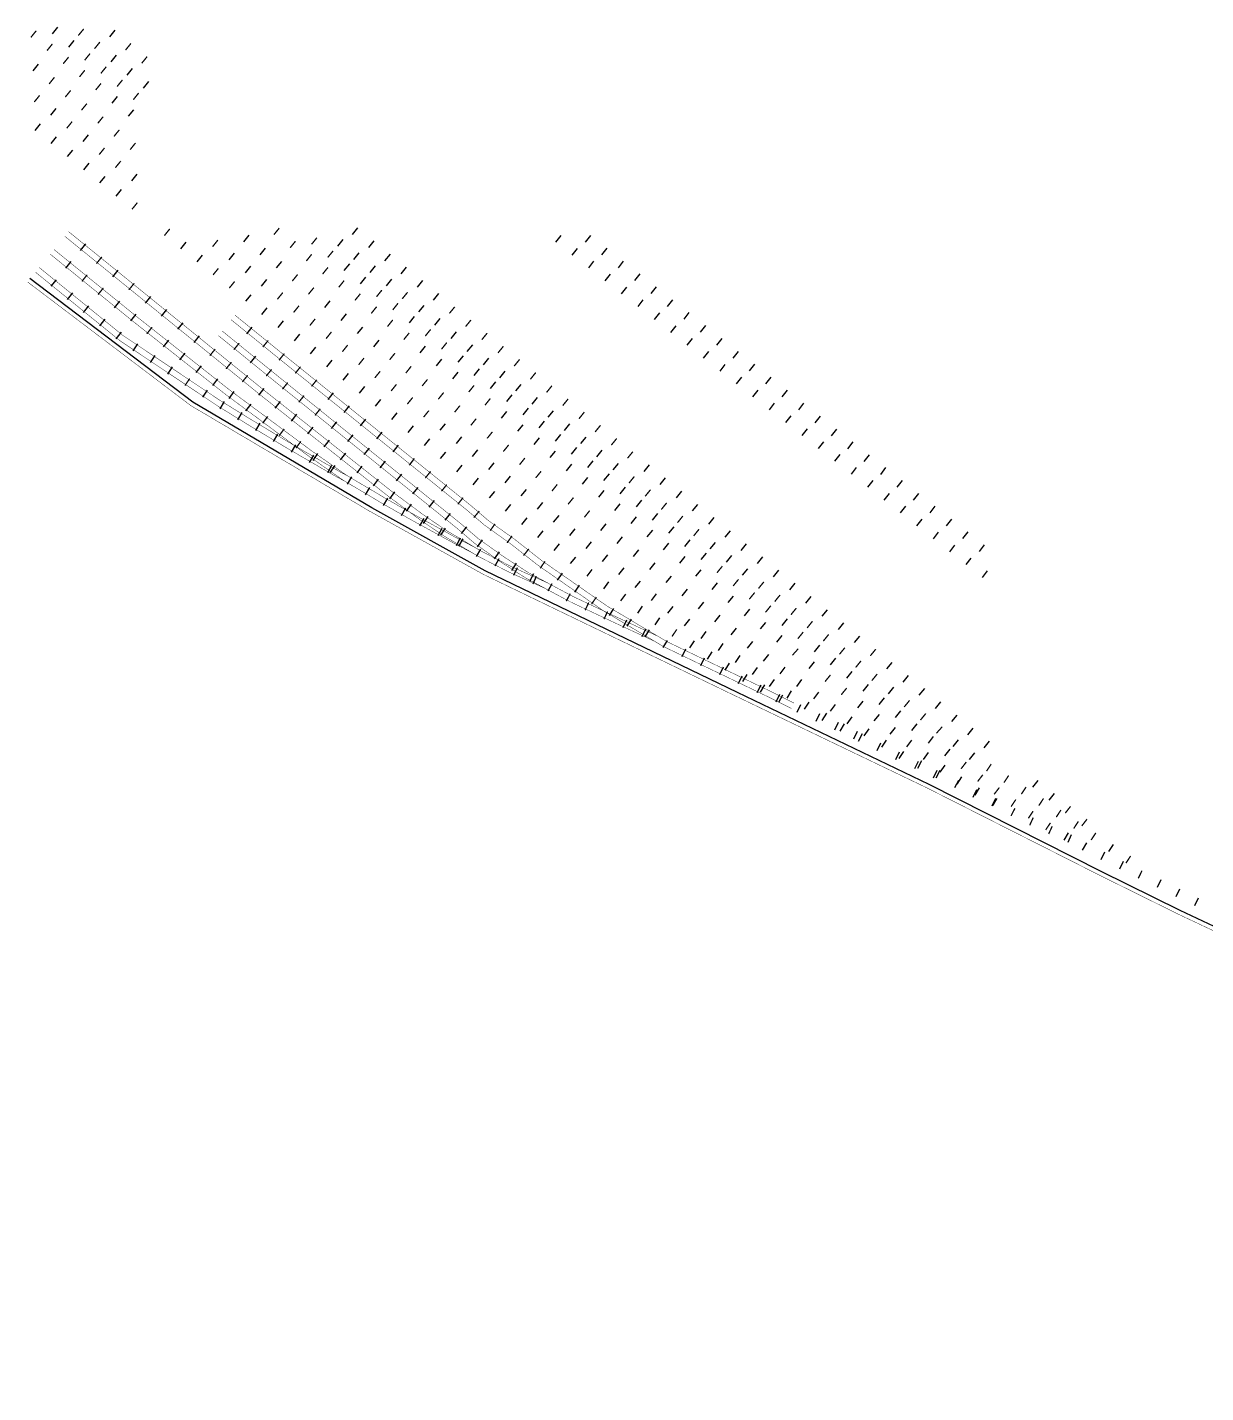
# Model space of a CAD drawing. Header units: metres. Extents: x 375792 to 378704, y 2469502 to 2471712.
# Drawn here: x 377173 to 377455.4, y 2471210.2 to 2471537.2 of the extents above; entities that cross this region are included whole.
import ezdxf

# ---------------------------------------------------------------- set-up
doc = ezdxf.new("R2010")
doc.units = ezdxf.units.M
doc.header["$MEASUREMENT"] = 0
doc.linetypes.add('X6', pattern=[2, 1, -1])
doc.layers.add('DLSS', color=1, linetype='Continuous')

msp = doc.modelspace()

# ---------------------------------------------------------------- linework, layer by layer
at = {"layer": 'DLSS', "linetype": 'Continuous', "flags": 128}
for points, elevation in [([(377175.18, 2471536.36, 0.3, 0.3, 0), (377173.9, 2471534.78, 0.3, 0.3, 0)], 10.95), ([(377186.56, 2471536.8, 0.3, 0.3, 0), (377185.27, 2471535.23, 0.3, 0.3, 0)], 13.58), ([(377179.06, 2471533.21, 0.3, 0.3, 0), (377177.78, 2471531.63, 0.3, 0.3, 0)], 11.23), ([(377190.44, 2471533.65, 0.3, 0.3, 0), (377189.15, 2471532.07, 0.3, 0.3, 0)], 13.69), ([(377197.88, 2471533.34, 0.3, 0.3, 0), (377196.6, 2471531.76, 0.3, 0.3, 0)], 13.81), ([(377182.94, 2471530.06, 0.3, 0.3, 0), (377181.66, 2471528.48, 0.3, 0.3, 0)], 11.64), ([(377188.08, 2471530.9, 0.3, 0.3, 0), (377186.8, 2471529.32, 0.3, 0.3, 0)], 13.85), ([(377201.76, 2471530.18, 0.3, 0.3, 0), (377200.48, 2471528.6, 0.3, 0.3, 0)], 13.78), ([(377186.83, 2471526.91, 0.3, 0.3, 0), (377185.55, 2471525.33, 0.3, 0.3, 0)], 12.06), ([(377191.97, 2471527.75, 0.3, 0.3, 0), (377190.68, 2471526.17, 0.3, 0.3, 0)], 13.8), ([(377179.56, 2471525.23, 0.3, 0.3, 0), (377178.28, 2471523.65, 0.3, 0.3, 0)], 12.64), ([(377190.71, 2471523.76, 0.3, 0.3, 0), (377189.43, 2471522.18, 0.3, 0.3, 0)], 12.47), ([(377195.85, 2471524.6, 0.3, 0.3, 0), (377194.57, 2471523.02, 0.3, 0.3, 0)], 13.76), ([(377176.01, 2471520.9, 0.3, 0.3, 0), (377174.73, 2471519.32, 0.3, 0.3, 0)], 12.95), ([(377183.44, 2471522.08, 0.3, 0.3, 0), (377182.16, 2471520.5, 0.3, 0.3, 0)], 12.73), ([(377199.73, 2471521.45, 0.3, 0.3, 0), (377198.45, 2471519.87, 0.3, 0.3, 0)], 13.64), ([(377187.32, 2471518.93, 0.3, 0.3, 0), (377186.04, 2471517.35, 0.3, 0.3, 0)], 12.77), ([(377183.78, 2471514.6, 0.3, 0.3, 0), (377182.5, 2471513.02, 0.3, 0.3, 0)], 12.87), ([(377191.21, 2471515.78, 0.3, 0.3, 0), (377189.93, 2471514.2, 0.3, 0.3, 0)], 12.74), ([(377195.09, 2471512.63, 0.3, 0.3, 0), (377193.81, 2471511.05, 0.3, 0.3, 0)], 12.71), ([(377191.55, 2471508.3, 0.3, 0.3, 0), (377190.27, 2471506.72, 0.3, 0.3, 0)], 12.51), ([(377198.97, 2471509.48, 0.3, 0.3, 0), (377197.69, 2471507.9, 0.3, 0.3, 0)], 12.67), ([(377195.43, 2471505.15, 0.3, 0.3, 0), (377194.15, 2471503.57, 0.3, 0.3, 0)], 12.39), ([(377199.42, 2471495.2, 0.3, 0.3, 0), (377198.14, 2471493.62, 0.3, 0.3, 0)], 10.58), ([(377182.04, 2471487.14, 0.1, 0.1, 0), (377229.04, 2471449.02, 0.1, 0.1, 0), (377259.26, 2471425.09, 0.1, 0.1, 0), (377267.33, 2471419.11, 0.1, 0.1, 0), (377272.91, 2471415.34, 0.1, 0.1, 0), (377281.2, 2471410.43, 0.1, 0.1, 0), (377288.44, 2471406.72, 0.1, 0.1, 0), (377297.07, 2471402.83, 0.1, 0.1, 0)], 17.76), ([(377182.94, 2471488.26, 0.1, 0.1, 0), (377229.94, 2471450.14, 0.1, 0.1, 0), (377260.13, 2471426.23, 0.1, 0.1, 0), (377268.16, 2471420.28, 0.1, 0.1, 0), (377273.68, 2471416.55, 0.1, 0.1, 0), (377281.9, 2471411.68, 0.1, 0.1, 0), (377289.07, 2471408.01, 0.1, 0.1, 0), (377297.66, 2471404.14, 0.1, 0.1, 0)], 17.79), ([(377207.18, 2471488.9, 0.3, 0.3, 0), (377205.9, 2471487.32, 0.3, 0.3, 0)], 31.27), ([(377233.43, 2471489.12, 0.3, 0.3, 0), (377232.15, 2471487.54, 0.3, 0.3, 0)], 11.05), ([(377242.45, 2471486.81, 0.3, 0.3, 0), (377241.17, 2471485.23, 0.3, 0.3, 0)], 12.2), ([(377179.44, 2471483.98, 0.1, 0.1, 0), (377199.37, 2471467.82, 0.1, 0.1, 0), (377221.49, 2471450.36, 0.1, 0.1, 0), (377233.5, 2471441.46, 0.1, 0.1, 0), (377240.84, 2471435.99, 0.1, 0.1, 0), (377249.47, 2471429.95, 0.1, 0.1, 0), (377259.06, 2471424.26, 0.1, 0.1, 0), (377265.56, 2471420.58, 0.1, 0.1, 0), (377275.66, 2471415.04, 0.1, 0.1, 0), (377280.44, 2471412.55, 0.1, 0.1, 0)], 17.89), ([(377218.73, 2471486.25, 0.3, 0.3, 0), (377217.45, 2471484.67, 0.3, 0.3, 0)], 11.66), ([(377237.31, 2471485.97, 0.3, 0.3, 0), (377236.03, 2471484.39, 0.3, 0.3, 0)], 10.86), ([(377246.33, 2471483.66, 0.3, 0.3, 0), (377245.05, 2471482.08, 0.3, 0.3, 0)], 10.68), ([(377178.54, 2471482.87, 0.1, 0.1, 0), (377198.47, 2471466.7, 0.1, 0.1, 0), (377220.62, 2471449.22, 0.1, 0.1, 0), (377232.65, 2471440.31, 0.1, 0.1, 0), (377240, 2471434.82, 0.1, 0.1, 0), (377248.69, 2471428.75, 0.1, 0.1, 0), (377258.34, 2471423.02, 0.1, 0.1, 0), (377264.86, 2471419.32, 0.1, 0.1, 0), (377274.98, 2471413.78, 0.1, 0.1, 0), (377279.77, 2471411.27, 0.1, 0.1, 0)], 17.14), ([(377190.9, 2471482.19, 0.3, 0.3, 0), (377189.62, 2471480.61, 0.3, 0.3, 0)], 12.61), ([(377241.19, 2471482.82, 0.3, 0.3, 0), (377239.91, 2471481.24, 0.3, 0.3, 0)], 10.67), ([(377175, 2471478.55, 0.1, 0.1, 0), (377195.19, 2471462.18, 0.1, 0.1, 0), (377218.62, 2471446.52, 0.1, 0.1, 0), (377226.19, 2471441.87, 0.1, 0.1, 0), (377234.71, 2471436.73, 0.1, 0.1, 0), (377247, 2471429.61, 0.1, 0.1, 0), (377249.18, 2471428.45, 0.1, 0.1, 0)], 14.52), ([(377175.91, 2471479.66, 0.1, 0.1, 0), (377196.04, 2471463.33, 0.1, 0.1, 0), (377219.39, 2471447.73, 0.1, 0.1, 0), (377226.93, 2471443.09, 0.1, 0.1, 0), (377235.44, 2471437.96, 0.1, 0.1, 0), (377247.7, 2471430.87, 0.1, 0.1, 0), (377249.85, 2471429.72, 0.1, 0.1, 0)], 13.83), ([(377187.4, 2471477.92, 0.3, 0.3, 0), (377186.12, 2471476.33, 0.3, 0.3, 0)], 11.05), ([(377218.83, 2471479.46, 0.3, 0.3, 0), (377217.55, 2471477.88, 0.3, 0.3, 0)], 26.39), ([(377237.81, 2471477.98, 0.3, 0.3, 0), (377236.53, 2471476.4, 0.3, 0.3, 0)], 12.38), ([(377245.08, 2471479.67, 0.3, 0.3, 0), (377243.8, 2471478.09, 0.3, 0.3, 0)], 10.67), ([(377637.02, 2471202.93, 0.1, 0.1, 0), (377624.7, 2471212.1, 0.1, 0.1, 0), (377613.25, 2471219.29, 0.1, 0.1, 0), (377585.02, 2471240.37, 0.1, 0.1, 0), (377564.85, 2471255.59, 0.1, 0.1, 0), (377545.23, 2471269.05, 0.1, 0.1, 0), (377520, 2471285.42, 0.1, 0.1, 0), (377509.87, 2471293.33, 0.1, 0.1, 0), (377489.44, 2471305.04, 0.1, 0.1, 0), (377473.33, 2471313.24, 0.1, 0.1, 0), (377448.83, 2471324.77, 0.1, 0.1, 0), (377429.96, 2471334.11, 0.1, 0.1, 0), (377388.69, 2471354.98, 0.1, 0.1, 0), (377342.8, 2471377.01, 0.1, 0.1, 0), (377282.29, 2471406.18, 0.1, 0.1, 0), (377255.15, 2471421.25, 0.1, 0.1, 0), (377212.2, 2471446.61, 0.1, 0.1, 0), (377173.1, 2471476.22, 0.1, 0.1, 0)], 9.95), ([(377191.28, 2471474.77, 0.3, 0.3, 0), (377190, 2471473.19, 0.3, 0.3, 0)], 10.8), ([(377198.67, 2471475.89, 0.3, 0.3, 0), (377197.38, 2471474.31, 0.3, 0.3, 0)], 13.29), ([(377222.72, 2471476.31, 0.3, 0.3, 0), (377221.44, 2471474.73, 0.3, 0.3, 0)], 25.94), ([(377241.69, 2471474.83, 0.3, 0.3, 0), (377240.41, 2471473.25, 0.3, 0.3, 0)], 12.46), ([(377248.96, 2471476.52, 0.3, 0.3, 0), (377247.68, 2471474.94, 0.3, 0.3, 0)], 10.72), ([(377258, 2471474.24, 0.3, 0.3, 0), (377256.72, 2471472.65, 0.3, 0.3, 0)], 10.58), ([(377264.17, 2471473.74, 0.3, 0.3, 0), (377262.88, 2471472.16, 0.3, 0.3, 0)], 13.6), ([(377234.26, 2471473.65, 0.3, 0.3, 0), (377232.98, 2471472.07, 0.3, 0.3, 0)], 11.84), ([(377238.15, 2471470.5, 0.3, 0.3, 0), (377236.87, 2471468.92, 0.3, 0.3, 0)], 11.76), ([(377252.85, 2471473.39, 0.3, 0.3, 0), (377251.57, 2471471.8, 0.3, 0.3, 0)], 11.31), ([(377261.89, 2471471.1, 0.3, 0.3, 0), (377260.61, 2471469.51, 0.3, 0.3, 0)], 10.75), ([(377222.8, 2471468.26, 0.1, 0.1, 0), (377234.61, 2471458.68, 0.1, 0.1, 0), (377279.38, 2471422.61, 0.1, 0.1, 0), (377283.5, 2471419.08, 0.1, 0.1, 0), (377289.75, 2471414.62, 0.1, 0.1, 0), (377296.2, 2471409.55, 0.1, 0.1, 0), (377312, 2471398.55, 0.1, 0.1, 0), (377326.17, 2471390.13, 0.1, 0.1, 0), (377351.71, 2471377.87, 0.1, 0.1, 0), (377356.75, 2471375.35, 0.1, 0.1, 0)], 11.18), ([(377242.03, 2471467.36, 0.3, 0.3, 0), (377240.75, 2471465.78, 0.3, 0.3, 0)], 11.62), ([(377256.74, 2471470.25, 0.3, 0.3, 0), (377255.46, 2471468.66, 0.3, 0.3, 0)], 11.36), ([(377275.48, 2471470.25, 0.3, 0.3, 0), (377274.19, 2471468.68, 0.3, 0.3, 0)], 13.28), ([(377202.95, 2471465.38, 0.3, 0.3, 0), (377201.69, 2471463.78, 0.3, 0.3, 0)], 10.92), ([(377219.74, 2471464.46, 0.1, 0.1, 0), (377232.24, 2471454.33, 0.1, 0.1, 0), (377277, 2471418.25, 0.1, 0.1, 0), (377281.12, 2471414.72, 0.1, 0.1, 0), (377287.31, 2471410.31, 0.1, 0.1, 0), (377293.27, 2471406.49, 0.1, 0.1, 0), (377303.82, 2471400.86, 0.1, 0.1, 0), (377313.85, 2471396.13, 0.1, 0.1, 0), (377324.01, 2471391.41, 0.1, 0.1, 0)], 11.73), ([(377221.9, 2471467.15, 0.1, 0.1, 0), (377233.71, 2471457.57, 0.1, 0.1, 0), (377278.46, 2471421.5, 0.1, 0.1, 0), (377282.61, 2471417.95, 0.1, 0.1, 0), (377288.88, 2471413.47, 0.1, 0.1, 0), (377295.34, 2471408.4, 0.1, 0.1, 0), (377311.23, 2471397.35, 0.1, 0.1, 0), (377325.49, 2471388.87, 0.1, 0.1, 0), (377351.08, 2471376.58, 0.1, 0.1, 0), (377356.11, 2471374.07, 0.1, 0.1, 0)], 11.41), ([(377245.92, 2471464.22, 0.3, 0.3, 0), (377244.64, 2471462.64, 0.3, 0.3, 0)], 11.49), ([(377260.63, 2471467.11, 0.3, 0.3, 0), (377259.36, 2471465.53, 0.3, 0.3, 0)], 11.1), ([(377264.53, 2471463.97, 0.3, 0.3, 0), (377263.25, 2471462.39, 0.3, 0.3, 0)], 10.84), ([(377269.68, 2471464.82, 0.3, 0.3, 0), (377268.4, 2471463.24, 0.3, 0.3, 0)], 10.59), ([(377279.36, 2471467.1, 0.3, 0.3, 0), (377278.07, 2471465.52, 0.3, 0.3, 0)], 13.22), ([(377283.24, 2471463.95, 0.3, 0.3, 0), (377281.95, 2471462.37, 0.3, 0.3, 0)], 13.15), ([(377218.84, 2471463.35, 0.1, 0.1, 0), (377231.33, 2471453.21, 0.1, 0.1, 0), (377276.08, 2471417.15, 0.1, 0.1, 0), (377280.24, 2471413.59, 0.1, 0.1, 0), (377286.51, 2471409.12, 0.1, 0.1, 0), (377292.54, 2471405.25, 0.1, 0.1, 0), (377303.17, 2471399.58, 0.1, 0.1, 0), (377313.24, 2471394.83, 0.1, 0.1, 0), (377323.4, 2471390.11, 0.1, 0.1, 0)], 12.38), ([(377223.82, 2471461.55, 0.3, 0.3, 0), (377222.53, 2471459.97, 0.3, 0.3, 0)], 11.43), ([(377230.76, 2471462.19, 0.3, 0.3, 0), (377229.48, 2471460.61, 0.3, 0.3, 0)], 11.3), ([(377249.81, 2471461.09, 0.3, 0.3, 0), (377248.54, 2471459.5, 0.3, 0.3, 0)], 11.36), ([(377273.57, 2471461.69, 0.3, 0.3, 0), (377272.29, 2471460.1, 0.3, 0.3, 0)], 10.57), ([(377287.12, 2471460.79, 0.3, 0.3, 0), (377285.83, 2471459.21, 0.3, 0.3, 0)], 13.09), ([(377218.08, 2471460.14, 0.3, 0.3, 0), (377216.8, 2471458.56, 0.3, 0.3, 0)], 10.67), ([(377234.64, 2471459.04, 0.3, 0.3, 0), (377233.36, 2471457.46, 0.3, 0.3, 0)], 11.09), ([(377253.71, 2471457.95, 0.3, 0.3, 0), (377252.43, 2471456.36, 0.3, 0.3, 0)], 11.23), ([(377261.14, 2471459.14, 0.3, 0.3, 0), (377259.86, 2471457.55, 0.3, 0.3, 0)], 12.62), ([(377291, 2471457.64, 0.3, 0.3, 0), (377289.71, 2471456.06, 0.3, 0.3, 0)], 13.02), ([(377221.97, 2471456.99, 0.3, 0.3, 0), (377220.68, 2471455.41, 0.3, 0.3, 0)], 10.74), ([(377231.58, 2471455.25, 0.3, 0.3, 0), (377230.3, 2471453.67, 0.3, 0.3, 0)], 11.4), ([(377238.53, 2471455.91, 0.3, 0.3, 0), (377237.26, 2471454.33, 0.3, 0.3, 0)], 10.89), ([(377257.6, 2471454.81, 0.3, 0.3, 0), (377256.32, 2471453.23, 0.3, 0.3, 0)], 11.1), ([(377265.03, 2471456, 0.3, 0.3, 0), (377263.76, 2471454.41, 0.3, 0.3, 0)], 12.65), ([(377294.87, 2471454.48, 0.3, 0.3, 0), (377293.59, 2471452.9, 0.3, 0.3, 0)], 12.96), ([(377211.96, 2471453.06, 0.3, 0.3, 0), (377210.83, 2471451.37, 0.3, 0.3, 0)], 10.43), ([(377225.85, 2471453.84, 0.3, 0.3, 0), (377224.57, 2471452.26, 0.3, 0.3, 0)], 10.81), ([(377235.47, 2471452.11, 0.3, 0.3, 0), (377234.19, 2471450.53, 0.3, 0.3, 0)], 10.79), ([(377242.43, 2471452.77, 0.3, 0.3, 0), (377241.15, 2471451.19, 0.3, 0.3, 0)], 10.86), ([(377261.49, 2471451.67, 0.3, 0.3, 0), (377260.22, 2471450.09, 0.3, 0.3, 0)], 10.97), ([(377268.93, 2471452.86, 0.3, 0.3, 0), (377267.65, 2471451.28, 0.3, 0.3, 0)], 12.67), ([(377280.1, 2471451.42, 0.3, 0.3, 0), (377278.82, 2471449.84, 0.3, 0.3, 0)], 10.46), ([(377298.75, 2471451.33, 0.3, 0.3, 0), (377297.47, 2471449.75, 0.3, 0.3, 0)], 12.95), ([(377239.36, 2471448.97, 0.3, 0.3, 0), (377238.09, 2471447.39, 0.3, 0.3, 0)], 10.79), ([(377265.39, 2471448.54, 0.3, 0.3, 0), (377264.11, 2471446.95, 0.3, 0.3, 0)], 10.84), ([(377272.82, 2471449.72, 0.3, 0.3, 0), (377271.54, 2471448.14, 0.3, 0.3, 0)], 12.69), ([(377283.99, 2471448.29, 0.3, 0.3, 0), (377282.72, 2471446.7, 0.3, 0.3, 0)], 10.43), ([(377302.63, 2471448.18, 0.3, 0.3, 0), (377301.35, 2471446.6, 0.3, 0.3, 0)], 13.03), ([(377243.26, 2471445.83, 0.3, 0.3, 0), (377241.98, 2471444.25, 0.3, 0.3, 0)], 10.63), ([(377269.28, 2471445.4, 0.3, 0.3, 0), (377268, 2471443.81, 0.3, 0.3, 0)], 10.71), ([(377276.71, 2471446.59, 0.3, 0.3, 0), (377275.44, 2471445, 0.3, 0.3, 0)], 12.71), ([(377306.51, 2471445.02, 0.3, 0.3, 0), (377305.23, 2471443.44, 0.3, 0.3, 0)], 13.1), ([(377234.61, 2471441.01, 0.3, 0.3, 0), (377233.39, 2471439.38, 0.3, 0.3, 0)], 10.57), ([(377280.61, 2471443.45, 0.3, 0.3, 0), (377279.33, 2471441.86, 0.3, 0.3, 0)], 12.73), ([(377310.39, 2471441.87, 0.3, 0.3, 0), (377309.11, 2471440.29, 0.3, 0.3, 0)], 13.17), ([(377238.61, 2471438.02, 0.3, 0.3, 0), (377237.4, 2471436.39, 0.3, 0.3, 0)], 10.61), ([(377284.5, 2471440.31, 0.3, 0.3, 0), (377283.22, 2471438.73, 0.3, 0.3, 0)], 12.7), ([(377314.27, 2471438.71, 0.3, 0.3, 0), (377312.99, 2471437.13, 0.3, 0.3, 0)], 13.23), ([(377288.39, 2471437.17, 0.3, 0.3, 0), (377287.11, 2471435.59, 0.3, 0.3, 0)], 12.67), ([(377318.15, 2471435.56, 0.3, 0.3, 0), (377316.87, 2471433.98, 0.3, 0.3, 0)], 13.19), ([(377292.28, 2471434.02, 0.3, 0.3, 0), (377291, 2471432.44, 0.3, 0.3, 0)], 12.64), ([(377269.68, 2471430.81, 0.3, 0.3, 0), (377268.4, 2471429.22, 0.3, 0.3, 0)], 10.65), ([(377296.16, 2471430.86, 0.3, 0.3, 0), (377294.88, 2471429.29, 0.3, 0.3, 0)], 10.33), ([(377318.49, 2471429.6, 0.3, 0.3, 0), (377317.21, 2471428.02, 0.3, 0.3, 0)], 13.57), ([(377273.57, 2471427.67, 0.3, 0.3, 0), (377272.29, 2471426.09, 0.3, 0.3, 0)], 11.51), ([(377300.04, 2471427.71, 0.3, 0.3, 0), (377298.76, 2471426.13, 0.3, 0.3, 0)], 10.28), ([(377322.37, 2471426.44, 0.3, 0.3, 0), (377321.09, 2471424.86, 0.3, 0.3, 0)], 13.54), ([(377277.46, 2471424.53, 0.3, 0.3, 0), (377276.19, 2471422.95, 0.3, 0.3, 0)], 10.72), ([(377303.92, 2471424.55, 0.3, 0.3, 0), (377302.63, 2471422.97, 0.3, 0.3, 0)], 10.23), ([(377307.8, 2471421.42, 0.3, 0.3, 0), (377306.53, 2471419.84, 0.3, 0.3, 0)], 10.22), ([(377326.25, 2471423.29, 0.3, 0.3, 0), (377324.97, 2471421.71, 0.3, 0.3, 0)], 13.51), ([(377281.35, 2471421.31, 0.3, 0.3, 0), (377280.03, 2471419.76, 0.3, 0.3, 0)], 10.64), ([(377285.13, 2471418.28, 0.3, 0.3, 0), (377283.95, 2471416.63, 0.3, 0.3, 0)], 10.57), ([(377330.13, 2471420.14, 0.3, 0.3, 0), (377328.85, 2471418.56, 0.3, 0.3, 0)], 13.28), ([(377289.2, 2471415.38, 0.3, 0.3, 0), (377288.02, 2471413.72, 0.3, 0.3, 0)], 10.51), ([(377334.01, 2471416.98, 0.3, 0.3, 0), (377332.73, 2471415.4, 0.3, 0.3, 0)], 13.21), ([(377293.22, 2471412.27, 0.3, 0.3, 0), (377291.96, 2471410.67, 0.3, 0.3, 0)], 10.44), ([(377297.1, 2471409.29, 0.3, 0.3, 0), (377295.94, 2471407.62, 0.3, 0.3, 0)], 10.37), ([(377339.58, 2471408.12, 0.3, 0.3, 0), (377338.3, 2471406.55, 0.3, 0.3, 0)], 10.26), ([(377343.46, 2471404.97, 0.3, 0.3, 0), (377342.17, 2471403.39, 0.3, 0.3, 0)], 10.27), ([(377347.34, 2471401.81, 0.3, 0.3, 0), (377346.05, 2471400.23, 0.3, 0.3, 0)], 10.23), ([(377349.53, 2471404.37, 0.3, 0.3, 0), (377348.25, 2471402.79, 0.3, 0.3, 0)], 13.23), ([(377303.15, 2471401.55, 0.3, 0.3, 0), (377302.19, 2471399.76, 0.3, 0.3, 0)], 10.06), ([(377307.58, 2471399.42, 0.3, 0.3, 0), (377306.71, 2471397.58, 0.3, 0.3, 0)], 10.07), ([(377309.41, 2471400.72, 0.3, 0.3, 0), (377308.25, 2471399.05, 0.3, 0.3, 0)], 9.92), ([(377351.21, 2471398.65, 0.3, 0.3, 0), (377349.93, 2471397.08, 0.3, 0.3, 0)], 10.2), ([(377353.41, 2471401.22, 0.3, 0.3, 0), (377352.13, 2471399.64, 0.3, 0.3, 0)], 13.24), ([(377312.1, 2471397.29, 0.3, 0.3, 0), (377311.23, 2471395.45, 0.3, 0.3, 0)], 10.07), ([(377357.29, 2471398.06, 0.3, 0.3, 0), (377356.01, 2471396.48, 0.3, 0.3, 0)], 13.25), ([(377328.67, 2471392.98, 0.3, 0.3, 0), (377327.53, 2471391.29, 0.3, 0.3, 0)], 10.01), ([(377358.97, 2471392.35, 0.3, 0.3, 0), (377357.69, 2471390.77, 0.3, 0.3, 0)], 10.13), ([(377361.17, 2471394.91, 0.3, 0.3, 0), (377359.89, 2471393.33, 0.3, 0.3, 0)], 13.26), ([(377365.05, 2471391.76, 0.3, 0.3, 0), (377363.77, 2471390.18, 0.3, 0.3, 0)], 13.27), ([(377368.94, 2471388.6, 0.3, 0.3, 0), (377367.65, 2471387.02, 0.3, 0.3, 0)], 13.28), ([(377372.82, 2471385.45, 0.3, 0.3, 0), (377371.53, 2471383.87, 0.3, 0.3, 0)], 13.28), ([(377376.35, 2471388.25, 0.3, 0.3, 0), (377375.06, 2471386.67, 0.3, 0.3, 0)], 13.21), ([(377376.7, 2471382.3, 0.3, 0.3, 0), (377375.41, 2471380.72, 0.3, 0.3, 0)], 13.3), ([(377365.49, 2471382.07, 0.3, 0.3, 0), (377364.2, 2471380.49, 0.3, 0.3, 0)], 10.04), ([(377369.37, 2471378.92, 0.3, 0.3, 0), (377368.09, 2471377.34, 0.3, 0.3, 0)], 9.97), ([(377384.46, 2471375.99, 0.3, 0.3, 0), (377383.17, 2471374.41, 0.3, 0.3, 0)], 13.19), ([(377388.34, 2471372.84, 0.3, 0.3, 0), (377387.05, 2471371.26, 0.3, 0.3, 0)], 13.26), ([(377398.05, 2471361.22, 0.3, 0.3, 0), (377396.8, 2471359.61, 0.3, 0.3, 0)], 10.04), ([(377404.01, 2471360.73, 0.3, 0.3, 0), (377402.89, 2471359.03, 0.3, 0.3, 0)], 9.92), ([(377402, 2471358.16, 0.3, 0.3, 0), (377400.76, 2471356.55, 0.3, 0.3, 0)], 10.11), ([(377408.19, 2471357.98, 0.3, 0.3, 0), (377407.07, 2471356.28, 0.3, 0.3, 0)], 9.92), ([(377405.96, 2471355.1, 0.3, 0.3, 0), (377404.71, 2471353.49, 0.3, 0.3, 0)], 10.12), ([(377412.36, 2471355.23, 0.3, 0.3, 0), (377411.24, 2471353.53, 0.3, 0.3, 0)], 9.97), ([(377405.4, 2471352.48, 0.3, 0.3, 0), (377404.36, 2471350.73, 0.3, 0.3, 0)], 9.93), ([(377409.7, 2471350.14, 0.3, 0.3, 0), (377408.76, 2471348.33, 0.3, 0.3, 0)], 10.01), ([(377409.9, 2471352.23, 0.3, 0.3, 0), (377408.77, 2471350.54, 0.3, 0.3, 0)], 10.15), ([(377414.05, 2471349.44, 0.3, 0.3, 0), (377412.92, 2471347.75, 0.3, 0.3, 0)], 10.19), ([(377416.54, 2471352.48, 0.3, 0.3, 0), (377415.42, 2471350.78, 0.3, 0.3, 0)], 10.02), ([(377420.72, 2471349.73, 0.3, 0.3, 0), (377419.6, 2471348.03, 0.3, 0.3, 0)], 10.07), ([(377423.02, 2471350.6, 0.3, 0.3, 0), (377421.77, 2471348.99, 0.3, 0.3, 0)], 9.91), ([(377414.08, 2471347.91, 0.3, 0.3, 0), (377413.23, 2471346.06, 0.3, 0.3, 0)], 10.09), ([(377418.2, 2471346.65, 0.3, 0.3, 0), (377417.06, 2471344.96, 0.3, 0.3, 0)], 10.23), ([(377424.89, 2471346.98, 0.3, 0.3, 0), (377423.77, 2471345.28, 0.3, 0.3, 0)], 10.11), ([(377426.96, 2471347.52, 0.3, 0.3, 0), (377425.71, 2471345.92, 0.3, 0.3, 0)], 9.94), ([(377418.62, 2471345.82, 0.3, 0.3, 0), (377417.77, 2471343.97, 0.3, 0.3, 0)], 10.2), ([(377429.07, 2471344.23, 0.3, 0.3, 0), (377427.95, 2471342.53, 0.3, 0.3, 0)], 10.03), ([(377437.42, 2471338.72, 0.3, 0.3, 0), (377436.3, 2471337.02, 0.3, 0.3, 0)], 10.05), ([(377440.15, 2471335.2, 0.3, 0.3, 0), (377439.25, 2471333.37, 0.3, 0.3, 0)], 10.41)]:
    msp.add_lwpolyline(points, format="xyseb", dxfattribs=dict(at, elevation=elevation))
for points, elevation in [([(377180.32, 2471537.2), (377179.03, 2471535.62)], 13.93), ([(377194, 2471536.49), (377192.72, 2471534.91)], 12.95), ([(377184.2, 2471534.05), (377182.92, 2471532.47)], 13.89), ([(377194.32, 2471530.5), (377193.04, 2471528.92)], 13.76), ([(377175.67, 2471528.38), (377174.39, 2471526.8)], 12.12), ([(377198.2, 2471527.34), (377196.92, 2471525.77)], 13.74), ([(377202.08, 2471524.19), (377200.8, 2471522.61)], 13.73), ([(377194.59, 2471520.62), (377193.31, 2471519.03)], 11.98), ([(377179.9, 2471517.75), (377178.62, 2471516.17)], 13.2), ([(377198.48, 2471517.47), (377197.2, 2471515.89)], 11.81), ([(377176.12, 2471514.1), (377174.84, 2471512.52)], 12.3), ([(377180, 2471510.95), (377178.72, 2471509.37)], 15.31), ([(377187.66, 2471511.45), (377186.38, 2471509.87)], 12.68), ([(377183.88, 2471507.8), (377182.6, 2471506.22)], 19.86), ([(377187.77, 2471504.65), (377186.49, 2471503.07)], 18.62), ([(377191.65, 2471501.5), (377190.37, 2471499.92)], 11.78), ([(377199.31, 2471502), (377198.03, 2471500.42)], 11.44), ([(377195.53, 2471498.35), (377194.25, 2471496.77)], 11.02), ([(377226.16, 2471487.43), (377224.88, 2471485.85)], 12.31), ([(377252.2, 2471489.18), (377250.91, 2471487.6)], 13.63), ([(377187.02, 2471485.34), (377185.73, 2471483.76)], 11.02), ([(377211.07, 2471485.75), (377209.79, 2471484.17)], 31.9), ([(377230.04, 2471484.28), (377228.76, 2471482.7)], 12.34), ([(377248.64, 2471486.35), (377247.36, 2471484.77)], 13.68), ([(377256.08, 2471486.02), (377254.79, 2471484.45)], 13.62), ([(377183.52, 2471481.07), (377182.23, 2471479.48)], 11.34), ([(377214.95, 2471482.61), (377213.67, 2471481.02)], 10.97), ([(377222.61, 2471483.1), (377221.33, 2471481.52)], 23.92), ([(377233.92, 2471481.13), (377232.64, 2471479.55)], 12.37), ([(377250.22, 2471480.51), (377248.93, 2471478.93)], 10.63), ([(377252.52, 2471483.2), (377251.24, 2471481.62)], 13.67), ([(377259.96, 2471482.87), (377258.67, 2471481.29)], 13.57), ([(377194.78, 2471479.04), (377193.5, 2471477.46)], 12.95), ([(377226.5, 2471479.95), (377225.22, 2471478.37)], 23.77), ([(377254.1, 2471477.37), (377252.83, 2471475.79)], 10.58), ([(377256.4, 2471480.05), (377255.12, 2471478.47)], 13.66), ([(377263.84, 2471479.72), (377262.55, 2471478.14)], 13.52), ([(377179.98, 2471476.75), (377178.7, 2471475.17)], 12.33), ([(377230.38, 2471476.8), (377229.1, 2471475.22)], 11.58), ([(377260.28, 2471476.89), (377259, 2471475.31)], 13.65), ([(377267.72, 2471476.56), (377266.43, 2471474.98)], 13.48), ([(377183.86, 2471473.6), (377182.58, 2471472.02)], 12.23), ([(377195.17, 2471471.62), (377193.88, 2471470.04)], 10.47), ([(377202.55, 2471472.74), (377201.27, 2471471.16)], 13.63), ([(377226.6, 2471473.16), (377225.32, 2471471.58)], 24.28), ([(377245.57, 2471471.68), (377244.29, 2471470.1)], 12.54), ([(377268.05, 2471470.59), (377266.76, 2471469.01)], 11.08), ([(377271.6, 2471473.41), (377270.31, 2471471.83)], 13.43), ([(377187.75, 2471470.45), (377186.46, 2471468.87)], 10.6), ([(377199.05, 2471468.47), (377197.77, 2471466.89)], 10.72), ([(377206.43, 2471469.59), (377205.15, 2471468.01)], 12.13), ([(377230.48, 2471470.01), (377229.2, 2471468.43)], 10.87), ([(377249.46, 2471468.55), (377248.18, 2471466.96)], 12.56), ([(377265.78, 2471467.96), (377264.51, 2471466.38)], 10.66), ([(377271.93, 2471467.43), (377270.64, 2471465.85)], 11.22), ([(377191.63, 2471467.3), (377190.35, 2471465.72)], 10.66), ([(377195.51, 2471464.15), (377194.23, 2471462.57)], 10.95), ([(377210.32, 2471466.44), (377209.03, 2471464.86)], 10.76), ([(377226.88, 2471465.34), (377225.6, 2471463.76)], 11.81), ([(377234.37, 2471466.86), (377233.09, 2471465.28)], 10.85), ([(377253.35, 2471465.41), (377252.08, 2471463.83)], 12.58), ([(377275.81, 2471464.28), (377274.52, 2471462.7)], 11.36), ([(377199.49, 2471461.39), (377198.36, 2471459.7)], 21.92), ([(377206.87, 2471462.28), (377205.61, 2471460.68)], 11.04), ([(377214.2, 2471463.29), (377212.92, 2471461.71)], 10.6), ([(377238.25, 2471463.71), (377236.97, 2471462.13)], 10.83), ([(377257.25, 2471462.27), (377255.97, 2471460.69)], 12.6), ([(377268.42, 2471460.84), (377267.14, 2471459.25)], 10.83), ([(377279.69, 2471461.13), (377278.4, 2471459.55)], 11.5), ([(377203.64, 2471458.61), (377202.51, 2471456.92)], 24.56), ([(377210.8, 2471459.18), (377209.54, 2471457.58)], 10.92), ([(377227.7, 2471458.4), (377226.42, 2471456.82)], 10.81), ([(377242.14, 2471460.57), (377240.86, 2471458.99)], 10.8), ([(377272.31, 2471457.7), (377271.04, 2471456.11)], 10.85), ([(377277.46, 2471458.55), (377276.18, 2471456.96)], 10.54), ([(377283.57, 2471457.97), (377282.28, 2471456.39)], 11.65), ([(377207.8, 2471455.84), (377206.67, 2471454.14)], 25.3), ([(377214.72, 2471456.08), (377213.46, 2471454.49)], 10.47), ([(377246.03, 2471457.44), (377244.76, 2471455.85)], 10.78), ([(377249.93, 2471454.3), (377248.65, 2471452.72)], 10.75), ([(377276.21, 2471454.56), (377274.93, 2471452.98)], 10.88), ([(377281.35, 2471455.41), (377280.08, 2471453.83)], 10.51), ([(377287.45, 2471454.82), (377286.16, 2471453.24)], 11.79), ([(377218.65, 2471452.99), (377217.39, 2471451.39)], 10.47), ([(377253.82, 2471451.16), (377252.54, 2471449.58)], 10.72), ([(377285.25, 2471452.27), (377283.97, 2471450.69)], 10.48), ([(377291.33, 2471451.67), (377290.04, 2471450.09)], 11.93), ([(377216.12, 2471450.28), (377214.99, 2471448.59)], 10.4), ([(377222.55, 2471449.95), (377221.34, 2471448.31)], 10.47), ([(377229.73, 2471450.69), (377228.45, 2471449.11)], 10.76), ([(377246.32, 2471449.63), (377245.04, 2471448.05)], 10.82), ([(377257.71, 2471448.02), (377256.44, 2471446.44)], 10.69), ([(377289.14, 2471449.13), (377287.86, 2471447.55)], 10.45), ([(377295.21, 2471448.51), (377293.92, 2471446.94)], 12.07), ([(377220.24, 2471447.56), (377219.17, 2471445.83)], 10.41), ([(377224.49, 2471444.95), (377223.43, 2471443.21)], 10.42), ([(377226.57, 2471446.97), (377225.36, 2471445.34)], 10.47), ([(377233.63, 2471447.6), (377232.37, 2471446)], 10.68), ([(377237.55, 2471444.5), (377236.29, 2471442.9)], 10.61), ([(377250.21, 2471446.5), (377248.93, 2471444.91)], 10.79), ([(377261.61, 2471444.89), (377260.33, 2471443.3)], 10.66), ([(377287.89, 2471445.15), (377286.61, 2471443.56)], 10.4), ([(377293.03, 2471446), (377291.76, 2471444.41)], 10.42), ([(377299.09, 2471445.36), (377297.81, 2471443.78)], 12.21), ([(377228.75, 2471442.35), (377227.7, 2471440.61)], 10.44), ([(377230.59, 2471443.99), (377229.38, 2471442.36)], 10.48), ([(377241.47, 2471441.39), (377240.21, 2471439.8)], 10.53), ([(377247.15, 2471442.7), (377245.87, 2471441.11)], 10.53), ([(377254.1, 2471443.36), (377252.83, 2471441.78)], 10.72), ([(377265.5, 2471441.75), (377264.22, 2471440.16)], 10.62), ([(377273.17, 2471442.26), (377271.9, 2471440.68)], 10.58), ([(377291.78, 2471442.01), (377290.5, 2471440.43)], 10.37), ([(377296.93, 2471442.85), (377295.64, 2471441.27)], 10.39), ([(377302.97, 2471442.21), (377301.69, 2471440.63)], 12.36), ([(377233.03, 2471439.77), (377231.98, 2471438.02)], 10.45), ([(377245.39, 2471438.29), (377244.13, 2471436.69)], 10.51), ([(377251.04, 2471439.56), (377249.76, 2471437.97)], 10.44), ([(377258, 2471440.22), (377256.72, 2471438.64)], 10.63), ([(377269.39, 2471438.61), (377268.11, 2471437.03)], 10.54), ([(377277.07, 2471439.12), (377275.79, 2471437.54)], 10.49), ([(377295.67, 2471438.86), (377294.39, 2471437.28)], 10.34), ([(377300.8, 2471439.69), (377299.52, 2471438.11)], 10.36), ([(377306.85, 2471439.05), (377305.57, 2471437.48)], 12.5), ([(377237.3, 2471437.23), (377236.28, 2471435.47)], 10.51), ([(377241.63, 2471434.73), (377240.61, 2471432.97)], 10.55), ([(377242.62, 2471435.11), (377241.45, 2471433.44)], 10.53), ([(377249.31, 2471435.18), (377248.05, 2471433.59)], 10.49), ([(377254.93, 2471436.42), (377253.66, 2471434.84)], 10.45), ([(377261.89, 2471437.08), (377260.61, 2471435.5)], 10.54), ([(377273.28, 2471435.47), (377272.01, 2471433.89)], 10.45), ([(377280.96, 2471435.99), (377279.68, 2471434.4)], 10.44), ([(377299.55, 2471435.7), (377298.26, 2471434.12)], 10.31), ([(377304.68, 2471436.53), (377303.4, 2471434.95)], 10.33), ([(377310.73, 2471435.9), (377309.45, 2471434.32)], 12.64), ([(377245.96, 2471432.22), (377244.94, 2471430.46)], 10.47), ([(377246.71, 2471432.25), (377245.55, 2471430.58)], 10.45), ([(377253.23, 2471432.08), (377251.97, 2471430.48)], 10.43), ([(377258.83, 2471433.28), (377257.55, 2471431.7)], 10.42), ([(377265.78, 2471433.95), (377264.51, 2471432.36)], 10.63), ([(377277.18, 2471432.34), (377275.9, 2471430.75)], 10.27), ([(377284.85, 2471432.85), (377283.57, 2471431.26)], 10.41), ([(377303.43, 2471432.55), (377302.14, 2471430.97)], 10.29), ([(377308.56, 2471433.38), (377307.28, 2471431.8)], 10.3), ([(377314.61, 2471432.75), (377313.33, 2471431.17)], 12.78), ([(377322.03, 2471432.41), (377320.75, 2471430.83)], 12.26), ([(377250.76, 2471429.54), (377249.72, 2471427.79)], 10.51), ([(377257.15, 2471428.98), (377255.89, 2471427.38)], 10.38), ([(377262.72, 2471430.15), (377261.44, 2471428.56)], 10.39), ([(377281.07, 2471429.2), (377279.79, 2471427.61)], 10.26), ([(377288.74, 2471429.69), (377287.45, 2471428.11)], 10.38), ([(377307.3, 2471429.39), (377306.02, 2471427.81)], 10.26), ([(377312.44, 2471430.22), (377311.15, 2471428.64)], 10.27), ([(377325.91, 2471429.25), (377324.63, 2471427.67)], 12.09), ([(377255.06, 2471426.98), (377254.02, 2471425.23)], 10.48), ([(377261.05, 2471425.93), (377259.84, 2471424.29)], 10.35), ([(377266.61, 2471427.01), (377265.34, 2471425.42)], 10.37), ([(377284.96, 2471426.04), (377283.68, 2471424.47)], 10.22), ([(377292.62, 2471426.53), (377291.33, 2471424.96)], 10.35), ([(377311.18, 2471426.23), (377309.9, 2471424.65)], 10.23), ([(377316.32, 2471427.06), (377315.03, 2471425.49)], 10.24), ([(377329.79, 2471426.1), (377328.51, 2471424.52)], 10.26), ([(377259.33, 2471424.45), (377258.32, 2471422.68)], 10.39), ([(377263.68, 2471421.99), (377262.67, 2471420.22)], 10.32), ([(377265.06, 2471422.95), (377263.85, 2471421.32)], 10.33), ([(377270.51, 2471423.87), (377269.23, 2471422.29)], 10.34), ([(377288.84, 2471422.89), (377287.55, 2471421.31)], 10.19), ([(377296.49, 2471423.38), (377295.21, 2471421.8)], 10.32), ([(377315.06, 2471423.08), (377313.78, 2471421.5)], 10.21), ([(377320.19, 2471423.91), (377318.91, 2471422.33)], 10.22), ([(377333.67, 2471422.94), (377332.39, 2471421.36)], 10.25), ([(377268.03, 2471419.57), (377267.05, 2471417.78)], 10.3), ([(377269.04, 2471420.05), (377267.9, 2471418.36)], 10.3), ([(377274.4, 2471420.73), (377273.12, 2471419.15)], 10.35), ([(377292.72, 2471419.73), (377291.43, 2471418.15)], 10.17), ([(377300.37, 2471420.23), (377299.09, 2471418.65)], 10.28), ([(377311.7, 2471418.29), (377310.43, 2471416.7)], 10.21), ([(377318.94, 2471419.92), (377317.65, 2471418.34)], 10.19), ([(377324.07, 2471420.75), (377322.79, 2471419.17)], 10.19), ([(377337.55, 2471419.79), (377336.27, 2471418.21)], 10.23), ([(377272.41, 2471417.17), (377271.43, 2471415.38)], 10.28), ([(377273.18, 2471417.24), (377272.04, 2471415.56)], 10.28), ([(377278.31, 2471417.53), (377276.98, 2471415.98)], 10.29), ([(377296.59, 2471416.58), (377295.31, 2471415)], 10.14), ([(377304.27, 2471417.1), (377302.99, 2471415.51)], 10.25), ([(377315.6, 2471415.16), (377314.32, 2471413.57)], 10.19), ([(377322.82, 2471416.76), (377321.53, 2471415.19)], 10.18), ([(377327.95, 2471417.59), (377326.66, 2471416.02)], 10.17), ([(377341.43, 2471416.63), (377340.15, 2471415.06)], 10.22), ([(377276.77, 2471414.8), (377275.83, 2471412.99)], 10.27), ([(377277.37, 2471414.71), (377276.33, 2471412.96)], 10.27), ([(377281.67, 2471412.17), (377280.64, 2471410.41)], 10.21), ([(377282.03, 2471414.44), (377280.85, 2471412.78)], 10.23), ([(377300.48, 2471413.45), (377299.21, 2471411.86)], 10.12), ([(377308.16, 2471413.97), (377306.89, 2471412.38)], 10.22), ([(377319.5, 2471412.03), (377318.22, 2471410.44)], 10.18), ([(377326.69, 2471413.61), (377325.41, 2471412.03)], 10.16), ([(377331.83, 2471414.44), (377330.54, 2471412.86)], 10.15), ([(377337.89, 2471413.83), (377336.61, 2471412.25)], 13.21), ([(377345.31, 2471413.48), (377344.03, 2471411.9)], 10.2), ([(377286.11, 2471411.54), (377284.92, 2471409.88)], 10.17), ([(377286.02, 2471409.91), (377285.09, 2471408.1)], 10.16), ([(377290.2, 2471408.81), (377289.1, 2471407.1)], 10.12), ([(377304.38, 2471410.32), (377303.11, 2471408.73)], 10.1), ([(377312.06, 2471410.84), (377310.79, 2471409.25)], 10.19), ([(377323.39, 2471408.9), (377322.12, 2471407.31)], 10.16), ([(377330.57, 2471410.45), (377329.29, 2471408.87)], 10.07), ([(377335.7, 2471411.28), (377334.42, 2471409.7)], 10.12), ([(377341.77, 2471410.68), (377340.49, 2471409.1)], 13.22), ([(377349.19, 2471410.33), (377347.91, 2471408.75)], 10.19), ([(377290.42, 2471407.73), (377289.58, 2471405.88)], 10.1), ([(377294.33, 2471406.26), (377293.37, 2471404.47)], 10.06), ([(377294.98, 2471405.68), (377294.14, 2471403.82)], 10.05), ([(377301.21, 2471406.43), (377300.04, 2471404.76)], 10.22), ([(377308.3, 2471407.34), (377307.09, 2471405.7)], 10.08), ([(377315.96, 2471407.7), (377314.68, 2471406.12)], 10.16), ([(377327.29, 2471405.76), (377326.02, 2471404.18)], 10.15), ([(377334.45, 2471407.29), (377333.16, 2471405.72)], 10.13), ([(377345.65, 2471407.52), (377344.37, 2471405.94)], 13.23), ([(377353.07, 2471407.17), (377351.79, 2471405.59)], 12.89), ([(377298.74, 2471403.91), (377297.78, 2471402.11)], 10), ([(377305.31, 2471403.58), (377304.15, 2471401.91)], 10.07), ([(377312.33, 2471404.38), (377311.13, 2471402.74)], 10.06), ([(377319.86, 2471404.57), (377318.58, 2471402.99)], 10.13), ([(377331.19, 2471402.63), (377329.91, 2471401.04)], 9.94), ([(377338.33, 2471404.14), (377337.04, 2471402.56)], 10.12), ([(377356.95, 2471404.02), (377355.67, 2471402.44)], 10.2), ([(377316.35, 2471401.44), (377315.17, 2471399.79)], 10.04), ([(377323.75, 2471401.5), (377322.51, 2471399.89)], 10.11), ([(377335.09, 2471399.5), (377333.81, 2471397.91)], 9.96), ([(377342.2, 2471400.98), (377340.92, 2471399.4)], 10.09), ([(377360.83, 2471400.86), (377359.54, 2471399.28)], 10.19), ([(377313.48, 2471398.03), (377312.44, 2471396.28)], 9.95), ([(377317.77, 2471395.47), (377316.73, 2471393.72)], 9.94), ([(377320.39, 2471398.57), (377319.24, 2471396.88)], 10.03), ([(377324.53, 2471395.76), (377323.38, 2471394.08)], 10.01), ([(377327.72, 2471398.46), (377326.48, 2471396.85)], 10.08), ([(377331.69, 2471395.42), (377330.45, 2471393.81)], 9.89), ([(377338.98, 2471396.37), (377337.71, 2471394.78)], 10.03), ([(377346.08, 2471397.82), (377344.8, 2471396.25)], 10.05), ([(377355.09, 2471395.5), (377353.81, 2471393.92)], 10.17), ([(377364.71, 2471397.71), (377363.42, 2471396.13)], 10.18), ([(377316.62, 2471395.17), (377315.76, 2471393.33)], 9.93), ([(377321.15, 2471393.07), (377320.3, 2471391.22)], 9.93), ([(377322.07, 2471392.92), (377321.03, 2471391.17)], 9.94), ([(377335.63, 2471392.46), (377334.46, 2471390.8)], 9.81), ([(377342.88, 2471393.24), (377341.61, 2471391.65)], 10.1), ([(377349.96, 2471394.67), (377348.67, 2471393.09)], 10.01), ([(377368.59, 2471394.56), (377367.3, 2471392.98)], 10.17), ([(377326.37, 2471390.36), (377325.33, 2471388.61)], 9.86), ([(377332.83, 2471390.28), (377331.73, 2471388.56)], 9.81), ([(377339.72, 2471389.59), (377338.55, 2471387.92)], 9.89), ([(377346.78, 2471390.1), (377345.5, 2471388.52)], 10.1), ([(377353.84, 2471391.51), (377352.55, 2471389.93)], 9.97), ([(377362.86, 2471389.2), (377361.58, 2471387.62)], 13.03), ([(377372.47, 2471391.4), (377371.18, 2471389.82)], 13.25), ([(377330.74, 2471388.27), (377329.86, 2471386.43)], 9.9), ([(377335.25, 2471386.1), (377334.37, 2471384.27)], 9.69), ([(377337.04, 2471387.59), (377335.95, 2471385.87)], 9.74), ([(377343.81, 2471386.72), (377342.64, 2471385.05)], 9.97), ([(377350.68, 2471386.97), (377349.4, 2471385.38)], 10.06), ([(377357.72, 2471388.36), (377356.43, 2471386.78)], 9.93), ([(377366.74, 2471386.06), (377365.46, 2471384.47)], 13.08), ([(377339.75, 2471383.94), (377338.87, 2471382.11)], 9.75), ([(377341.26, 2471384.9), (377340.16, 2471383.18)], 9.83), ([(377347.91, 2471383.84), (377346.74, 2471382.18)], 10.05), ([(377354.59, 2471383.96), (377353.37, 2471382.33)], 10.02), ([(377361.6, 2471385.22), (377360.32, 2471383.63)], 9.9), ([(377370.63, 2471382.91), (377369.35, 2471381.33)], 13.14), ([(377380.23, 2471385.09), (377378.94, 2471383.51)], 13.23), ([(377344.26, 2471381.78), (377343.38, 2471379.94)], 9.86), ([(377345.47, 2471382.21), (377344.38, 2471380.49)], 9.92), ([(377348.77, 2471379.61), (377347.89, 2471377.78)], 9.98), ([(377349.68, 2471379.69), (377348.68, 2471377.92)], 10.01), ([(377352, 2471380.97), (377350.83, 2471379.31)], 10.08), ([(377358.59, 2471380.97), (377357.38, 2471379.34)], 9.98), ([(377374.51, 2471379.76), (377373.23, 2471378.18)], 9.98), ([(377380.58, 2471379.14), (377379.29, 2471377.56)], 13.25), ([(377384.11, 2471381.94), (377382.82, 2471380.36)], 10.21), ([(377353.29, 2471377.41), (377352.38, 2471375.59)], 10.09), ([(377354.04, 2471377.23), (377353.04, 2471375.46)], 10.08), ([(377356.1, 2471378.24), (377355, 2471376.53)], 10.04), ([(377362.6, 2471377.98), (377361.39, 2471376.35)], 9.93), ([(377373.26, 2471375.77), (377371.98, 2471374.19)], 9.89), ([(377378.4, 2471376.61), (377377.12, 2471375.03)], 9.93), ([(377387.99, 2471378.79), (377386.7, 2471377.21)], 10.19), ([(377358.33, 2471374.94), (377357.46, 2471373.1)], 10.03), ([(377360.31, 2471375.56), (377359.22, 2471373.84)], 9.99), ([(377362.85, 2471372.8), (377361.98, 2471370.96)], 9.97), ([(377364.54, 2471372.92), (377363.46, 2471371.19)], 9.94), ([(377366.61, 2471374.99), (377365.39, 2471373.36)], 9.89), ([(377377.14, 2471372.63), (377375.86, 2471371.05)], 9.85), ([(377382.28, 2471373.47), (377381, 2471371.88)], 9.95), ([(377391.87, 2471375.63), (377390.58, 2471374.05)], 10.16), ([(377395.75, 2471372.48), (377394.46, 2471370.9)], 10.14), ([(377367.37, 2471370.66), (377366.5, 2471368.82)], 9.91), ([(377368.75, 2471370.38), (377367.75, 2471368.6)], 9.89), ([(377370.6, 2471372.06), (377369.43, 2471370.39)], 9.85), ([(377381.03, 2471369.48), (377379.75, 2471367.9)], 9.88), ([(377386.18, 2471370.4), (377384.94, 2471368.79)], 9.92), ([(377392.22, 2471369.68), (377390.93, 2471368.1)], 9.93), ([(377399.62, 2471369.32), (377398.34, 2471367.74)], 10.11), ([(377371.89, 2471368.52), (377371.02, 2471366.69)], 9.97), ([(377373.11, 2471367.94), (377372.12, 2471366.16)], 9.97), ([(377374.69, 2471369.17), (377373.51, 2471367.51)], 9.94), ([(377378.81, 2471366.46), (377377.7, 2471364.75)], 9.94), ([(377384.94, 2471366.46), (377383.71, 2471364.84)], 9.87), ([(377390.14, 2471367.34), (377388.89, 2471365.73)], 9.89), ([(377396.1, 2471366.53), (377394.81, 2471364.95)], 9.89), ([(377403.5, 2471366.18), (377402.23, 2471364.6)], 10.08), ([(377377.5, 2471365.76), (377376.61, 2471363.93)], 9.97), ([(377381.99, 2471363.57), (377381.11, 2471361.74)], 9.94), ([(377383, 2471363.74), (377381.89, 2471362.03)], 9.92), ([(377388.93, 2471363.46), (377387.71, 2471361.83)], 9.86), ([(377394.09, 2471364.28), (377392.85, 2471362.67)], 9.96), ([(377399.98, 2471363.38), (377398.69, 2471361.8)], 9.93), ([(377386.49, 2471361.38), (377385.6, 2471359.55)], 9.91), ([(377387.27, 2471361.48), (377386.34, 2471359.68)], 9.89), ([(377392.92, 2471360.45), (377391.7, 2471358.82)], 9.84), ([(377390.99, 2471359.2), (377390.1, 2471357.37)], 9.87), ([(377391.71, 2471359.18), (377390.77, 2471357.37)], 9.86), ([(377396.17, 2471356.8), (377395.18, 2471355.03)], 9.84), ([(377396.9, 2471357.66), (377395.81, 2471355.94)], 9.83), ([(377415.19, 2471356.77), (377413.91, 2471355.19)], 9.98), ([(377400.47, 2471354.54), (377399.62, 2471352.69)], 9.82), ([(377401.12, 2471355.05), (377400.07, 2471353.31)], 9.88), ([(377419.08, 2471353.67), (377417.82, 2471352.07)], 9.95), ([(377405.01, 2471352.46), (377404.17, 2471350.61)], 9.91), ([(377422.43, 2471344.28), (377421.45, 2471342.5)], 10.3), ([(377423.17, 2471343.8), (377422.35, 2471341.94)], 23.05), ([(377426.81, 2471341.86), (377425.82, 2471340.08)], 10.37), ([(377433.24, 2471341.48), (377432.12, 2471339.78)], 10.01), ([(377431.18, 2471339.61), (377430.28, 2471337.78)], 25.65), ([(377435.66, 2471337.4), (377434.77, 2471335.58)], 11.71)]:
    msp.add_lwpolyline(points, dxfattribs=dict(at, elevation=elevation))
for points in [[(377299.71, 2471485.73), (377300.96, 2471487.33)], [(377307.96, 2471487.36), (377306.71, 2471485.75)], [(377303.64, 2471482.64), (377304.9, 2471484.24)], [(377311.9, 2471484.28), (377310.65, 2471482.68)], [(377307.57, 2471479.55), (377308.83, 2471481.15)], [(377315.84, 2471481.21), (377314.59, 2471479.61)], [(377311.51, 2471476.47), (377312.76, 2471478.07)], [(377319.79, 2471478.14), (377318.54, 2471476.53)], [(377315.44, 2471473.38), (377316.7, 2471474.98)], [(377323.74, 2471475.05), (377322.48, 2471473.46)], [(377319.38, 2471470.29), (377320.63, 2471471.9)], [(377327.66, 2471471.96), (377326.4, 2471470.36)], [(377323.31, 2471467.21), (377324.57, 2471468.81)], [(377331.59, 2471468.86), (377330.33, 2471467.26)], [(377327.24, 2471464.12), (377328.5, 2471465.72)], [(377335.52, 2471465.77), (377334.26, 2471464.17)], [(377331.18, 2471461.04), (377332.43, 2471462.64)], [(377339.44, 2471462.67), (377338.18, 2471461.07)], [(377335.11, 2471457.95), (377336.37, 2471459.55)], [(377343.37, 2471459.58), (377342.11, 2471457.98)], [(377339.04, 2471454.86), (377340.3, 2471456.46)], [(377347.29, 2471456.48), (377346.03, 2471454.88)], [(377342.98, 2471451.78), (377344.23, 2471453.38)], [(377351.22, 2471453.38), (377349.96, 2471451.78)], [(377346.91, 2471448.69), (377348.17, 2471450.29)], [(377355.14, 2471450.28), (377353.88, 2471448.68)], [(377350.85, 2471445.6), (377352.1, 2471447.2)], [(377359.06, 2471447.18), (377357.8, 2471445.58)], [(377354.78, 2471442.52), (377356.04, 2471444.12)], [(377362.99, 2471444.07), (377361.72, 2471442.48)], [(377358.71, 2471439.43), (377359.97, 2471441.03)], [(377362.64, 2471436.34), (377363.9, 2471437.94)], [(377366.91, 2471440.97), (377365.65, 2471439.38)], [(377370.82, 2471437.88), (377369.57, 2471436.27)], [(377366.57, 2471433.25), (377367.83, 2471434.85)], [(377374.76, 2471434.8), (377373.51, 2471433.2)], [(377370.5, 2471430.16), (377371.76, 2471431.76)], [(377378.7, 2471431.73), (377377.45, 2471430.12)], [(377374.43, 2471427.07), (377375.69, 2471428.67)], [(377382.65, 2471428.65), (377381.39, 2471427.05)], [(377378.36, 2471423.97), (377379.62, 2471425.57)], [(377386.59, 2471425.57), (377385.34, 2471423.97)], [(377382.29, 2471420.88), (377383.55, 2471422.48)], [(377390.53, 2471422.5), (377389.28, 2471420.89)], [(377386.22, 2471417.79), (377387.48, 2471419.39)], [(377394.47, 2471419.42), (377393.22, 2471417.82)], [(377390.15, 2471414.7), (377391.41, 2471416.3)], [(377398.41, 2471416.35), (377397.16, 2471414.74)], [(377394.06, 2471411.6), (377395.33, 2471413.19)], [(377402.36, 2471413.27), (377401.1, 2471411.67)], [(377397.98, 2471408.49), (377399.24, 2471410.08)], [(377401.91, 2471405.38), (377403.16, 2471406.99)], [(377444.64, 2471332.99), (377443.74, 2471331.16)], [(377449.12, 2471330.78), (377448.22, 2471328.96)], [(377453.61, 2471328.58), (377452.71, 2471326.75)]]:
    msp.add_lwpolyline(points, dxfattribs=at)
at = {"layer": 'DLSS', "linetype": 'Continuous'}
msp.add_lwpolyline([(377638.42, 2471205.23), (377626.07, 2471214.43), (377614.61, 2471221.62), (377586.41, 2471242.68), (377582.02, 2471245.83), (377554.52, 2471264.9), (377528.63, 2471283.03), (377514.07, 2471291.3), (377510.42, 2471294.15), (377489.91, 2471305.91), (377473.76, 2471314.12), (377449.25, 2471325.65), (377430.39, 2471334.99), (377389.13, 2471355.86), (377343.22, 2471377.9), (377282.74, 2471407.05), (377255.63, 2471422.1), (377212.75, 2471447.43), (377173.69, 2471477.01)], dxfattribs=at)
at = {"layer": 'DLSS', "linetype": 'X6', "const_width": 0.00000202, "flags": 128}
for points, elevation in [([(377309.18, 2470993.29), (377311.58, 2471000.06), (377310.3, 2471014.54), (377298.6, 2471122.6), (377292.65, 2471169.9), (377284.14, 2471229.45), (377282.2, 2471251.78), (377281.97, 2471265.87), (377281.65, 2471274.78), (377281.27, 2471291.21), (377280.9, 2471306.98), (377280.24, 2471335.45), (377280.19, 2471337.88), (377281.37, 2471339.48), (377284.68, 2471339.95), (377309.9, 2471339.52), (377336.37, 2471338.34), (377348.54, 2471338.02), (377368.44, 2471340.15), (377379.92, 2471341.1), (377380.57, 2471337.38), (377382.1, 2471327.84)], 8.84), ([(377290.36, 2471201.28), (377286.3, 2471229.7), (377284.37, 2471251.89), (377284.15, 2471265.93), (377283.82, 2471274.85), (377283.44, 2471291.26), (377283.07, 2471307.03), (377282.41, 2471335.5), (377282.37, 2471337.18), (377282.58, 2471337.46), (377284.82, 2471337.78), (377309.84, 2471337.35), (377336.29, 2471336.17), (377348.63, 2471335.85), (377353.59, 2471336.38), (377355.06, 2471336.49), (377367.61, 2471338.34), (377377.61, 2471339.22), (377378.12, 2471338.77), (377378.2, 2471338.3), (377378.43, 2471337.02), (377379.96, 2471327.5)], 8.11), ([(377311.77, 2471207.91), (377318.82, 2471208.75), (377325.26, 2471210.31), (377332.2, 2471210.69), (377336.12, 2471209.12), (377336.85, 2471206.98), (377341.41, 2471171.08), (377340.59, 2471169.4), (377338.81, 2471168.74), (377337.08, 2471167.63), (377331.92, 2471166.04), (377327.98, 2471166.35)], 8.15)]:
    msp.add_lwpolyline(points, dxfattribs=dict(at, elevation=elevation))

doc.saveas('drawing.dxf')
